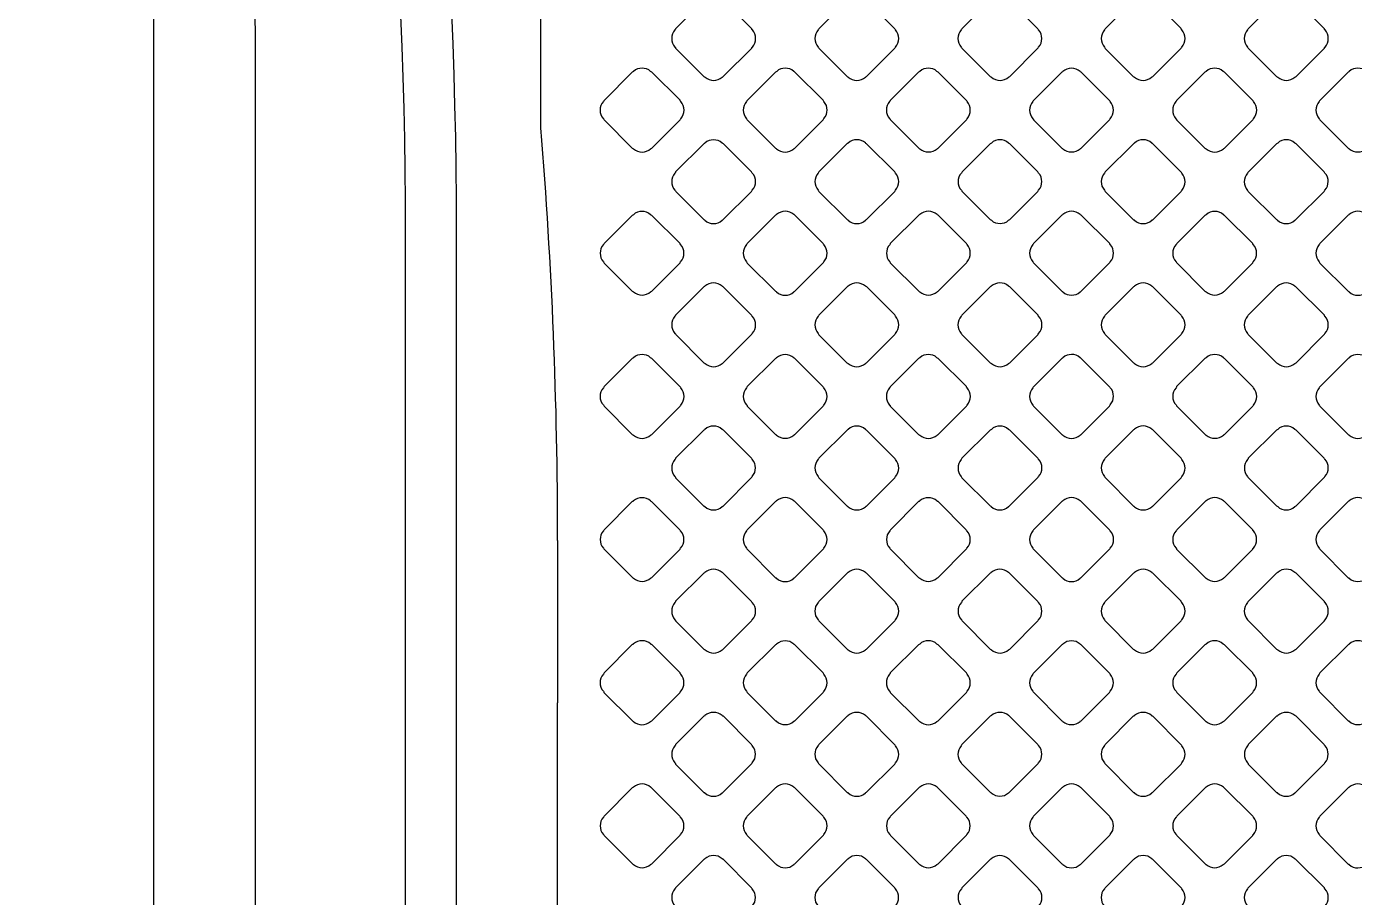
# Model space of a CAD drawing. Header units: millimetres. Extents: x 3440 to 3572, y 2 to 96.
# Drawn here: x 3537.651 to 3539.65, y 53.185 to 54.496 of the extents above; entities that cross this region are included whole.
import ezdxf

# ---------------------------------------------------------------- set-up
doc = ezdxf.new("R2010")
doc.units = ezdxf.units.MM
doc.header["$LTSCALE"] = 23.1
doc.layers.add('gbr-dxf', color=7, linetype='CONTINUOUS')

msp = doc.modelspace()

# ---------------------------------------------------------------- linework, layer by layer
at = {"layer": 'gbr-dxf', "linetype": 'Continuous'}
for points in [[(3536.1125, 59.5488, -0.195845), (3538.2974, 54.1886, -0.014149), (3538.2975, 54.1867), (3538.2975, 52.5046, -0.025288), (3538.2974, 52.5008, 0.157439), (3538.7057, 51.2409, 0.219385), (3538.8912, 51.1554, -0.014355), (3538.8932, 51.1553, -0.010806), (3538.9018, 51.1555, -0.414223), (3539.105, 50.9523, -0.414223), (3538.9018, 50.7491, -0.414223), (3538.6986, 50.9523, -0.043561), (3538.7016, 50.9874, -0.012185), (3538.7019, 50.989, 0.044234), (3538.7059, 51.0319, -0.010298), (3538.7059, 51.0331, 0.140494), (3538.6688, 51.1624, -0.004442), (3538.6456, 51.1939), (3538.6454, 51.1941, -0.158008), (3538.2212, 52.5031, -0.014071), (3538.2213, 52.505), (3538.2213, 54.1847, -0.014135), (3538.2212, 54.1867, 0.196009), (3536.0561, 59.4976, -0.019381)], [(3535.8692, 59.4082, -0.122231), (3537.758, 56.2724, -0.016533), (3537.7594, 56.2678, -0.065936), (3537.9944, 54.4986, -0.007748), (3537.9945, 54.4966), (3537.9945, 49.5441, -0.009724), (3537.9944, 49.5414, 0.160485), (3538.2132, 48.8825, 0.174527), (3538.416, 48.792, -0.014827), (3538.4203, 48.7915, -0.386382), (3538.604, 48.5892, -0.414223), (3538.4008, 48.386, -0.395614), (3538.198, 48.5763, 0.115459), (3538.1502, 48.7177, -0.01735), (3538.0952, 48.7857), (3538.0951, 48.786, -0.1621), (3537.842, 49.542, -0.007849), (3537.842, 49.544, -0.011836), (3537.8421, 49.5474), (3537.8421, 54.4946, -0.007677), (3537.842, 54.4966, 0.065927), (3537.6128, 56.2259, 0.12221), (3535.7631, 59.2987, -0.008815)], [(3538.4501, 53.0846), (3538.4501, 53.2973, -0.023034), (3538.4501, 53.2995), (3538.4501, 53.4775, -0.013289), (3538.4502, 53.4786), (3538.4502, 53.4997, -0.03889), (3538.4502, 53.5035), (3538.4502, 53.513, -0.022988), (3538.4502, 53.5152), (3538.4502, 53.7207, -0.013335), (3538.4501, 53.7219, 0.020217), (3538.4249, 54.3435, -0.032322), (3538.4247, 54.3467), (3538.4247, 54.388, -0.022988), (3538.4247, 54.3902), (3538.4247, 54.6293, -0.013354)]]:
    msp.add_lwpolyline(points, format="xyb", dxfattribs=at)
for points in [[(3538.6267, 54.4908, 0.379249), (3538.6267, 54.4648, -0.096625), (3538.6277, 54.4632), (3538.6704, 54.4205, -0.092233), (3538.672, 54.4195, 0.379423), (3538.6979, 54.4195, -0.095506), (3538.6995, 54.4205), (3538.7422, 54.4632, -0.095997), (3538.7432, 54.4648, 0.378309), (3538.7432, 54.4907, -0.100093), (3538.7422, 54.4924), (3538.6996, 54.535, -0.103298), (3538.6978, 54.536, 0.378901), (3538.6719, 54.536, -0.096614), (3538.6703, 54.535), (3538.6277, 54.4924, -0.096195)], [(3538.8423, 54.4907, 0.378406), (3538.8423, 54.4648, -0.100093), (3538.8433, 54.4631), (3538.8859, 54.4206, -0.095686), (3538.8875, 54.4196, 0.378841), (3538.9134, 54.4196, -0.096117), (3538.9151, 54.4206), (3538.9576, 54.4631, -0.095895), (3538.9586, 54.4648, 0.379201), (3538.9586, 54.4907, -0.096625), (3538.9576, 54.4924), (3538.9151, 54.5348, -0.100151), (3538.9134, 54.5358, 0.379471), (3538.8875, 54.5359, -0.09601), (3538.8858, 54.5349), (3538.8433, 54.4924, -0.096099)], [(3539.0577, 54.4907, 0.379249), (3539.0577, 54.4647, -0.092348), (3539.0586, 54.4632), (3539.1012, 54.4206, -0.10399), (3539.103, 54.4195, 0.379308), (3539.129, 54.4195, -0.09601), (3539.1306, 54.4205), (3539.1732, 54.463, -0.096227), (3539.1741, 54.4647, 0.379422), (3539.1741, 54.4906, -0.088014), (3539.1732, 54.4921), (3539.1304, 54.5349, -0.092289), (3539.1288, 54.5359, 0.3795), (3539.1029, 54.5359, -0.096614), (3539.1012, 54.5349), (3539.0586, 54.4923, -0.096195)], [(3539.2733, 54.4647, -0.104392), (3539.2743, 54.4629), (3539.3166, 54.4205, -0.100476), (3539.3184, 54.4195, 0.37981), (3539.3443, 54.4195, -0.096625), (3539.346, 54.4205), (3539.3886, 54.4631, -0.096111), (3539.3896, 54.4647, 0.37981), (3539.3896, 54.4907, -0.108195), (3539.3885, 54.4926), (3539.3462, 54.5349, -0.096423), (3539.3445, 54.5359, 0.379731), (3539.3185, 54.5359, -0.096458), (3539.3169, 54.5349), (3539.2742, 54.4923, -0.096627), (3539.2733, 54.4906, 0.379731)], [(3539.4887, 54.4648, -0.083636), (3539.4896, 54.4634), (3539.5324, 54.4205, -0.095895), (3539.5341, 54.4195, 0.378867), (3539.56, 54.4195, -0.09601), (3539.5617, 54.4205), (3539.6043, 54.4631, -0.096099), (3539.6053, 54.4648, 0.378309), (3539.6053, 54.4907, -0.095487), (3539.6043, 54.4923), (3539.5616, 54.535, -0.099246), (3539.5599, 54.536, 0.379211), (3539.534, 54.5359, -0.096458), (3539.5323, 54.535), (3539.4897, 54.4924, -0.096857), (3539.4887, 54.4907, 0.3795)], [(3538.5189, 54.357, -0.107922), (3538.5199, 54.3551), (3538.5624, 54.3127, -0.103673), (3538.5642, 54.3117, 0.37889), (3538.5901, 54.3117, -0.096117), (3538.5917, 54.3127), (3538.6344, 54.3553, -0.095895), (3538.6354, 54.357, 0.379201), (3538.6354, 54.3829, -0.104392), (3538.6343, 54.3847), (3538.5919, 54.4271, -0.107961), (3538.5901, 54.4282, 0.379731), (3538.5641, 54.4282, -0.096458), (3538.5624, 54.4272), (3538.5199, 54.3846, -0.096627), (3538.5189, 54.383, 0.3795)], [(3538.7345, 54.3829, 0.379249), (3538.7345, 54.357, -0.092348), (3538.7355, 54.3554), (3538.7782, 54.3127, -0.088202), (3538.7796, 54.3118, 0.379423), (3538.8056, 54.3118, -0.095506), (3538.8072, 54.3127), (3538.8499, 54.3554, -0.095997), (3538.8509, 54.3571, 0.378309), (3538.8509, 54.383, -0.103969), (3538.8498, 54.3848), (3538.8073, 54.4273, -0.091025), (3538.8057, 54.4282, 0.378901), (3538.7798, 54.4282, -0.096614), (3538.7782, 54.4272), (3538.7355, 54.3846, -0.096195)], [(3538.9499, 54.3829, 0.378406), (3538.9499, 54.3571, -0.087224), (3538.9509, 54.3556), (3538.9936, 54.3128, -0.099605), (3538.9953, 54.3118, 0.378841), (3539.0213, 54.3118, -0.096117), (3539.0229, 54.3128), (3539.0655, 54.3554, -0.095895), (3539.0664, 54.357, 0.379201), (3539.0664, 54.3829, -0.092348), (3539.0655, 54.3845), (3539.0228, 54.4272, -0.096111), (3539.0211, 54.4282, 0.379471), (3538.9952, 54.4282, -0.09601), (3538.9935, 54.4272), (3538.9509, 54.3846, -0.096099)], [(3539.1655, 54.3829, 0.379249), (3539.1656, 54.357, -0.10047), (3539.1666, 54.3552), (3539.209, 54.3128, -0.096332), (3539.2107, 54.3118, 0.379451), (3539.2366, 54.3118, -0.096117), (3539.2383, 54.3128), (3539.2808, 54.3553, -0.095895), (3539.2818, 54.3569, 0.379201), (3539.2818, 54.3829, -0.096475), (3539.2808, 54.3845), (3539.2381, 54.4272, -0.083596), (3539.2367, 54.4281, 0.3795), (3539.2107, 54.4281, -0.096614), (3539.2091, 54.4271), (3539.1665, 54.3846, -0.096195)], [(3539.3809, 54.3569, -0.095968), (3539.3819, 54.3553), (3539.4244, 54.3128, -0.107982), (3539.4263, 54.3117, 0.379422), (3539.4522, 54.3117, -0.096625), (3539.4539, 54.3127), (3539.4965, 54.3553, -0.096111), (3539.4975, 54.357, 0.379308), (3539.4975, 54.3829, -0.100402), (3539.4965, 54.3846), (3539.4539, 54.4272, -0.104677), (3539.4521, 54.4282, 0.37947), (3539.4262, 54.4282, -0.096458), (3539.4245, 54.4272), (3539.3819, 54.3845, -0.096627), (3539.3809, 54.3829, 0.379357)], [(3539.5966, 54.357, -0.092029), (3539.5975, 54.3554), (3539.6403, 54.3127, -0.087645), (3539.6417, 54.3118, 0.378867), (3539.6677, 54.3118, -0.09601), (3539.6693, 54.3128), (3539.7119, 54.3554, -0.095997), (3539.7129, 54.357, 0.378309), (3539.7129, 54.3829, -0.103969), (3539.7119, 54.3847), (3539.6693, 54.4273, -0.091631), (3539.6678, 54.4282, 0.379211), (3539.6418, 54.4282, -0.096458), (3539.6402, 54.4272), (3539.5976, 54.3846, -0.096857), (3539.5966, 54.3829, 0.3795)], [(3538.6267, 54.2492, -0.107922), (3538.6278, 54.2473), (3538.6701, 54.205, -0.103673), (3538.6719, 54.204, 0.37889), (3538.6978, 54.204, -0.096117), (3538.6994, 54.205), (3538.7421, 54.2476, -0.095895), (3538.7431, 54.2493, 0.379201), (3538.7431, 54.2752, -0.104392), (3538.742, 54.277), (3538.6998, 54.3193, -0.107961), (3538.6979, 54.3203, 0.379731), (3538.6719, 54.3203, -0.096458), (3538.6703, 54.3193), (3538.6277, 54.2768, -0.096627), (3538.6267, 54.2751, 0.3795)], [(3538.8422, 54.2752, 0.379249), (3538.8422, 54.2493, -0.096625), (3538.8432, 54.2476), (3538.8859, 54.205, -0.092233), (3538.8875, 54.204, 0.379423), (3538.9134, 54.204, -0.095506), (3538.9151, 54.205), (3538.9577, 54.2476, -0.095997), (3538.9587, 54.2493, 0.378309), (3538.9587, 54.2752, -0.100093), (3538.9577, 54.2769), (3538.9151, 54.3194, -0.103298), (3538.9134, 54.3205, 0.378901), (3538.8874, 54.3204, -0.096614), (3538.8858, 54.3195), (3538.8432, 54.2769, -0.096195)], [(3539.0578, 54.2492, -0.087613), (3539.0587, 54.2477), (3539.1013, 54.2051, -0.099605), (3539.103, 54.2041, 0.379169), (3539.129, 54.2041, -0.096625), (3539.1306, 54.2051), (3539.1731, 54.2476, -0.096111), (3539.1741, 54.2493, 0.37981), (3539.1741, 54.2752, -0.09253), (3539.1732, 54.2768), (3539.1306, 54.3194, -0.096423), (3539.1289, 54.3204, 0.379731), (3539.103, 54.3204, -0.096458), (3539.1013, 54.3194), (3539.0588, 54.2768, -0.096627), (3539.0578, 54.2752, 0.379523)], [(3539.2732, 54.2493, -0.100082), (3539.2742, 54.2476), (3539.3169, 54.2049, -0.095796), (3539.3185, 54.204, 0.37889), (3539.3444, 54.204, -0.096117), (3539.3461, 54.2049), (3539.3886, 54.2475, -0.095895), (3539.3896, 54.2491, 0.379201), (3539.3896, 54.2751, -0.096625), (3539.3886, 54.2767), (3539.3458, 54.3195, -0.083651), (3539.3444, 54.3204, 0.379731), (3539.3184, 54.3204, -0.096458), (3539.3168, 54.3194), (3539.2742, 54.2769, -0.096627), (3539.2733, 54.2752, 0.3795)], [(3539.4887, 54.275, 0.37947), (3539.4887, 54.2491, -0.096458), (3539.4897, 54.2474), (3539.5321, 54.2051, -0.108174), (3539.5339, 54.204, 0.37981), (3539.5599, 54.204, -0.095973), (3539.5615, 54.205), (3539.6042, 54.2476, -0.096332), (3539.6051, 54.2493, 0.379308), (3539.6052, 54.2752, -0.100076), (3539.6042, 54.2769), (3539.5618, 54.3193, -0.10417), (3539.56, 54.3204, 0.379), (3539.534, 54.3204, -0.095968), (3539.5324, 54.3194), (3539.4897, 54.2767, -0.096527)], [(3538.519, 54.1415, -0.104392), (3538.5201, 54.1397), (3538.5624, 54.0973, -0.100151), (3538.5641, 54.0963, 0.379308), (3538.5901, 54.0963, -0.09601), (3538.5917, 54.0973), (3538.6343, 54.1398, -0.096227), (3538.6352, 54.1414, 0.378952), (3538.6352, 54.1674, -0.092052), (3538.6343, 54.1689), (3538.5917, 54.2115, -0.096527), (3538.59, 54.2125, 0.37947), (3538.5641, 54.2125, -0.096458), (3538.5624, 54.2115), (3538.52, 54.1691, -0.096627), (3538.519, 54.1674, 0.379731)], [(3538.7344, 54.1415, -0.103999), (3538.7354, 54.1397), (3538.7779, 54.0971, -0.099849), (3538.7797, 54.0961, 0.37889), (3538.8056, 54.0961, -0.096117), (3538.8072, 54.0971), (3538.8499, 54.1398, -0.095895), (3538.8509, 54.1414, 0.379201), (3538.8508, 54.1674, -0.108153), (3538.8498, 54.1692), (3538.8073, 54.2117, -0.096111), (3538.8057, 54.2127, 0.379731), (3538.7797, 54.2127, -0.096458), (3538.778, 54.2117), (3538.7354, 54.1691, -0.096627), (3538.7344, 54.1674, 0.3795)], [(3538.95, 54.1673, 0.379249), (3538.95, 54.1414, -0.083328), (3538.9509, 54.14), (3538.9936, 54.0973, -0.096332), (3538.9952, 54.0963, 0.379451), (3539.0212, 54.0963, -0.096117), (3539.0228, 54.0973), (3539.0654, 54.1399, -0.095895), (3539.0664, 54.1416, 0.378934), (3539.0664, 54.1675, -0.095756), (3539.0654, 54.1691), (3539.0229, 54.2117, -0.099829), (3539.0212, 54.2127, 0.378884), (3538.9953, 54.2126, -0.096614), (3538.9936, 54.2117), (3538.9509, 54.169, -0.096195)], [(3539.1655, 54.1674, 0.378406), (3539.1655, 54.1416, -0.091942), (3539.1664, 54.14), (3539.2093, 54.0971, -0.087303), (3539.2108, 54.0962, 0.379163), (3539.2367, 54.0962, -0.096625), (3539.2384, 54.0972), (3539.281, 54.1398, -0.096111), (3539.282, 54.1415, 0.379308), (3539.282, 54.1674, -0.08785), (3539.2811, 54.1689), (3539.2382, 54.2117, -0.092456), (3539.2367, 54.2127, 0.379083), (3539.2107, 54.2127, -0.09601), (3539.2091, 54.2117), (3539.1664, 54.1691, -0.096099)], [(3539.381, 54.1414, -0.092052), (3539.382, 54.1398), (3539.4245, 54.0973, -0.103923), (3539.4263, 54.0963, 0.378747), (3539.4522, 54.0963, -0.09601), (3539.4538, 54.0973), (3539.4964, 54.1398, -0.096227), (3539.4973, 54.1415, 0.379422), (3539.4973, 54.1674, -0.088014), (3539.4964, 54.1689), (3539.4537, 54.2116, -0.092233), (3539.4522, 54.2125, 0.379731), (3539.4262, 54.2125, -0.096458), (3539.4245, 54.2115), (3539.382, 54.169, -0.096627), (3539.381, 54.1674, 0.3795)], [(3539.5964, 54.1414, -0.100399), (3539.5975, 54.1397), (3539.64, 54.0971, -0.096627), (3539.6417, 54.0961, 0.37981), (3539.6677, 54.0961, -0.096625), (3539.6693, 54.0971), (3539.712, 54.1398, -0.096111), (3539.713, 54.1415, 0.37981), (3539.713, 54.1674, -0.096458), (3539.712, 54.1691), (3539.6694, 54.2117, -0.100499), (3539.6677, 54.2127, 0.379731), (3539.6417, 54.2127, -0.096458), (3539.6401, 54.2117), (3539.5974, 54.169, -0.096857), (3539.5964, 54.1674, 0.379731)], [(3538.6267, 54.0338, -0.104392), (3538.6278, 54.032), (3538.6702, 53.9895, -0.100151), (3538.672, 53.9885, 0.379308), (3538.6979, 53.9885, -0.09601), (3538.6995, 53.9894), (3538.7421, 54.032, -0.096227), (3538.7431, 54.0336, 0.378952), (3538.7431, 54.0595, -0.092052), (3538.7421, 54.0611), (3538.6994, 54.1038, -0.096527), (3538.6977, 54.1048, 0.37947), (3538.6718, 54.1048, -0.096458), (3538.6701, 54.1038), (3538.6277, 54.0614, -0.096627), (3538.6267, 54.0597, 0.379731)], [(3538.8422, 54.0337, -0.107964), (3538.8433, 54.0318), (3538.8856, 53.9895, -0.103923), (3538.8874, 53.9885, 0.378747), (3538.9133, 53.9885, -0.09601), (3538.9149, 53.9894), (3538.9576, 54.0321, -0.096227), (3538.9586, 54.0337, 0.379422), (3538.9586, 54.0597, -0.10451), (3538.9575, 54.0615), (3538.9153, 54.1038, -0.107961), (3538.9134, 54.1048, 0.379731), (3538.8874, 54.1048, -0.096458), (3538.8858, 54.1038), (3538.8432, 54.0613, -0.096627), (3538.8422, 54.0596, 0.3795)], [(3539.0577, 54.0337, -0.083163), (3539.0586, 54.0323), (3539.1014, 53.9895, -0.095796), (3539.1031, 53.9885, 0.37889), (3539.129, 53.9885, -0.096117), (3539.1306, 53.9895), (3539.1733, 54.0321, -0.095895), (3539.1742, 54.0337, 0.378934), (3539.1742, 54.0597, -0.095506), (3539.1733, 54.0613), (3539.1306, 54.104, -0.099468), (3539.1289, 54.105, 0.379206), (3539.1029, 54.1049, -0.096458), (3539.1013, 54.1039), (3539.0587, 54.0613, -0.096627), (3539.0577, 54.0597, 0.3795)], [(3539.2733, 54.0596, 0.378406), (3539.2733, 54.0337, -0.09601), (3539.2743, 54.0321), (3539.3169, 53.9895, -0.091631), (3539.3185, 53.9885, 0.379163), (3539.3444, 53.9885, -0.095956), (3539.3461, 53.9895), (3539.3886, 54.0321, -0.096332), (3539.3896, 54.0337, 0.379308), (3539.3896, 54.0596, -0.100076), (3539.3886, 54.0614), (3539.346, 54.104, -0.088207), (3539.3445, 54.1049, 0.379083), (3539.3186, 54.1049, -0.09601), (3539.3169, 54.1039), (3539.2743, 54.0613, -0.096099)], [(3539.4887, 54.0596, 0.379249), (3539.4887, 54.0337, -0.092139), (3539.4897, 54.0321), (3539.5323, 53.9895, -0.104264), (3539.5341, 53.9885, 0.37981), (3539.56, 53.9885, -0.096625), (3539.5617, 53.9895), (3539.6042, 54.032, -0.096111), (3539.6051, 54.0336, 0.379308), (3539.6052, 54.0596, -0.087715), (3539.6043, 54.061), (3539.5614, 54.1039, -0.091916), (3539.5598, 54.1048, 0.379112), (3539.5339, 54.1048, -0.096969), (3539.5323, 54.1039), (3539.4897, 54.0613, -0.096509)], [(3538.5189, 53.926, -0.10047), (3538.5199, 53.9242), (3538.5625, 53.8816, -0.096111), (3538.5641, 53.8807, 0.37981), (3538.5901, 53.8807, -0.095956), (3538.5918, 53.8816), (3538.6344, 53.9243, -0.096332), (3538.6354, 53.9259, 0.37981), (3538.6354, 53.9519, -0.096625), (3538.6344, 53.9535), (3538.5918, 53.9961, -0.100151), (3538.5901, 53.9971, 0.379731), (3538.5641, 53.9971, -0.096458), (3538.5624, 53.9961), (3538.5199, 53.9536, -0.096627), (3538.5189, 53.9519, 0.379731)], [(3538.7345, 53.926, -0.104392), (3538.7356, 53.9242), (3538.7779, 53.8818, -0.10046), (3538.7797, 53.8808, 0.379451), (3538.8056, 53.8808, -0.096117), (3538.8073, 53.8817), (3538.8498, 53.9243, -0.095796), (3538.8508, 53.9259, 0.378779), (3538.8508, 53.9518, -0.091952), (3538.8498, 53.9534), (3538.8072, 53.996, -0.096527), (3538.8056, 53.997, 0.37947), (3538.7796, 53.997, -0.096458), (3538.778, 53.996), (3538.7355, 53.9536, -0.096627), (3538.7345, 53.9519, 0.379731)], [(3538.9499, 53.9259, -0.096625), (3538.9508, 53.9242), (3538.9933, 53.8817, -0.107961), (3538.9952, 53.8807, 0.37981), (3539.0212, 53.8807, -0.095956), (3539.0228, 53.8817), (3539.0654, 53.9243, -0.096332), (3539.0664, 53.9259, 0.37981), (3539.0664, 53.9519, -0.100902), (3539.0654, 53.9536), (3539.0229, 53.9961, -0.10442), (3539.0211, 53.9971, 0.379731), (3538.9952, 53.9971, -0.096458), (3538.9935, 53.9962), (3538.9508, 53.9535, -0.096627), (3538.9499, 53.9518, 0.379731)], [(3539.1655, 53.9259, -0.087748), (3539.1664, 53.9244), (3539.2093, 53.8816, -0.08348), (3539.2107, 53.8807, 0.37975), (3539.2366, 53.8807, -0.096265), (3539.2383, 53.8817), (3539.281, 53.9244, -0.096227), (3539.2819, 53.9261, 0.378837), (3539.282, 53.952, -0.091563), (3539.281, 53.9535), (3539.2384, 53.9962, -0.095701), (3539.2367, 53.9972, 0.379211), (3539.2108, 53.9971, -0.096723), (3539.2091, 53.9961), (3539.1665, 53.9535, -0.096857), (3539.1655, 53.9519, 0.379731)], [(3539.381, 53.926, -0.087284), (3539.3819, 53.9245), (3539.4246, 53.8817, -0.099645), (3539.4264, 53.8807, 0.379163), (3539.4523, 53.8808, -0.096625), (3539.4539, 53.8817), (3539.4965, 53.9243, -0.096111), (3539.4975, 53.9259, 0.37981), (3539.4975, 53.9519, -0.09253), (3539.4965, 53.9535), (3539.4538, 53.9962, -0.096423), (3539.4522, 53.9971, 0.379762), (3539.4262, 53.9971, -0.096225), (3539.4245, 53.9962), (3539.3819, 53.9536, -0.096527), (3539.381, 53.9519, 0.378885)], [(3539.5966, 53.9259, -0.100082), (3539.5976, 53.9242), (3539.6401, 53.8817, -0.095796), (3539.6417, 53.8807, 0.37889), (3539.6677, 53.8807, -0.096117), (3539.6693, 53.8817), (3539.7118, 53.9243, -0.095895), (3539.7128, 53.9259, 0.379201), (3539.7128, 53.9518, -0.096625), (3539.7118, 53.9535), (3539.6691, 53.9962, -0.083651), (3539.6677, 53.9971, 0.379731), (3539.6418, 53.9971, -0.096458), (3539.6401, 53.9961), (3539.5976, 53.9535, -0.096627), (3539.5966, 53.9519, 0.3795)], [(3538.6267, 53.8181, -0.10047), (3538.6277, 53.8164), (3538.6702, 53.7739, -0.096332), (3538.6718, 53.773, 0.37981), (3538.6978, 53.773, -0.096625), (3538.6994, 53.7739), (3538.7421, 53.8166, -0.096111), (3538.743, 53.8182, 0.37981), (3538.743, 53.8442, -0.096458), (3538.7421, 53.8458), (3538.6996, 53.8883, -0.100499), (3538.6979, 53.8893, 0.379731), (3538.6719, 53.8893, -0.096458), (3538.6703, 53.8883), (3538.6277, 53.8457, -0.096627), (3538.6267, 53.8441, 0.379731)], [(3538.8422, 53.8183, -0.103999), (3538.8433, 53.8165), (3538.8858, 53.7739, -0.099849), (3538.8875, 53.7729, 0.37889), (3538.9134, 53.7729, -0.096117), (3538.9151, 53.7739), (3538.9576, 53.8165, -0.095895), (3538.9586, 53.8181, 0.379201), (3538.9586, 53.844, -0.092348), (3538.9576, 53.8456), (3538.9149, 53.8883, -0.096111), (3538.9133, 53.8893, 0.379731), (3538.8873, 53.8893, -0.096458), (3538.8857, 53.8883), (3538.8432, 53.8459, -0.096627), (3538.8422, 53.8442, 0.3795)], [(3539.0577, 53.8181, -0.096625), (3539.0587, 53.8164), (3539.101, 53.774, -0.107817), (3539.1029, 53.773, 0.37981), (3539.1289, 53.773, -0.096625), (3539.1305, 53.774), (3539.1731, 53.8166, -0.096111), (3539.1741, 53.8182, 0.37981), (3539.1741, 53.8442, -0.100399), (3539.1731, 53.8459), (3539.1308, 53.8883, -0.10442), (3539.1289, 53.8893, 0.379731), (3539.103, 53.8893, -0.096458), (3539.1013, 53.8883), (3539.0587, 53.8457, -0.096627), (3539.0577, 53.844, 0.379731)], [(3539.2733, 53.8182, -0.092139), (3539.2742, 53.8167), (3539.317, 53.7739, -0.087638), (3539.3185, 53.7729, 0.37981), (3539.3445, 53.7729, -0.096625), (3539.3461, 53.7739), (3539.3887, 53.8165, -0.096111), (3539.3897, 53.8181, 0.379511), (3539.3897, 53.8441, -0.104215), (3539.3886, 53.8459), (3539.346, 53.8885, -0.091848), (3539.3444, 53.8895, 0.379206), (3539.3185, 53.8895, -0.096458), (3539.3169, 53.8885), (3539.2742, 53.8458, -0.096627), (3539.2733, 53.8442, 0.379731)], [(3539.4888, 53.8181, -0.087284), (3539.4897, 53.8167), (3539.5323, 53.774, -0.099605), (3539.534, 53.773, 0.378608), (3539.56, 53.773, -0.095866), (3539.5616, 53.774), (3539.6042, 53.8166, -0.096227), (3539.6052, 53.8182, 0.378952), (3539.6052, 53.8442, -0.092052), (3539.6042, 53.8457), (3539.5616, 53.8883, -0.096527), (3539.56, 53.8893, 0.37947), (3539.534, 53.8893, -0.096458), (3539.5324, 53.8883), (3539.4898, 53.8458, -0.096857), (3539.4888, 53.8441, 0.379523)], [(3538.519, 53.7104, -0.096117), (3538.52, 53.7088), (3538.5626, 53.6662, -0.091578), (3538.5642, 53.6652, 0.378747), (3538.5901, 53.6652, -0.09601), (3538.5917, 53.6662), (3538.6343, 53.7088, -0.096227), (3538.6352, 53.7104, 0.379422), (3538.6352, 53.7364, -0.100399), (3538.6342, 53.7381), (3538.5919, 53.7804, -0.10437), (3538.5901, 53.7815, 0.379731), (3538.5641, 53.7815, -0.096458), (3538.5624, 53.7805), (3538.52, 53.7381, -0.096627), (3538.519, 53.7364, 0.3795)], [(3538.7344, 53.7104, -0.096117), (3538.7354, 53.7088), (3538.7781, 53.666, -0.091578), (3538.7797, 53.6651, 0.379201), (3538.8056, 53.6651, -0.096625), (3538.8072, 53.6661), (3538.8499, 53.7087, -0.096111), (3538.8508, 53.7104, 0.379308), (3538.8509, 53.7363, -0.100402), (3538.8499, 53.738), (3538.8071, 53.7808, -0.088435), (3538.8056, 53.7817, 0.37947), (3538.7797, 53.7817, -0.096458), (3538.778, 53.7807), (3538.7354, 53.738, -0.096627), (3538.7344, 53.7364, 0.3795)], [(3538.95, 53.7104, -0.103999), (3538.9511, 53.7087), (3538.9935, 53.6662, -0.100073), (3538.9952, 53.6652, 0.378747), (3539.0211, 53.6652, -0.09601), (3539.0228, 53.6662), (3539.0653, 53.7088, -0.095895), (3539.0663, 53.7104, 0.379422), (3539.0663, 53.7364, -0.092348), (3539.0653, 53.7379), (3539.0227, 53.7805, -0.096111), (3539.0211, 53.7815, 0.379731), (3538.9951, 53.7815, -0.096458), (3538.9935, 53.7805), (3538.951, 53.7381, -0.096627), (3538.9501, 53.7364, 0.3795)], [(3539.1654, 53.7363, 0.379249), (3539.1654, 53.7104, -0.100285), (3539.1664, 53.7087), (3539.209, 53.6661, -0.096627), (3539.2107, 53.6651, 0.37981), (3539.2366, 53.6651, -0.096625), (3539.2383, 53.6661), (3539.281, 53.7088, -0.096111), (3539.282, 53.7104, 0.379308), (3539.282, 53.7364, -0.096507), (3539.281, 53.738), (3539.2384, 53.7807, -0.100442), (3539.2367, 53.7817, 0.379112), (3539.2107, 53.7817, -0.096614), (3539.2091, 53.7807), (3539.1664, 53.738, -0.096195)], [(3539.381, 53.7104, -0.083235), (3539.3819, 53.709), (3539.4246, 53.6663, -0.096332), (3539.4262, 53.6653, 0.37981), (3539.4522, 53.6653, -0.096625), (3539.4539, 53.6663), (3539.4964, 53.7088, -0.096111), (3539.4974, 53.7105, 0.379511), (3539.4974, 53.7364, -0.096265), (3539.4964, 53.7381), (3539.4539, 53.7806, -0.099829), (3539.4522, 53.7816, 0.379206), (3539.4263, 53.7816, -0.096458), (3539.4246, 53.7806), (3539.382, 53.738, -0.096423), (3539.381, 53.7363, 0.379731)], [(3539.5965, 53.7105, -0.091685), (3539.5975, 53.7089), (3539.6403, 53.666, -0.087057), (3539.6418, 53.6651, 0.379169), (3539.6677, 53.6652, -0.096625), (3539.6694, 53.6661), (3539.712, 53.7088, -0.096111), (3539.713, 53.7104, 0.37981), (3539.713, 53.7364, -0.088014), (3539.7121, 53.7379), (3539.6693, 53.7807, -0.092623), (3539.6677, 53.7816, 0.379731), (3539.6417, 53.7816, -0.096458), (3539.6401, 53.7807), (3539.5975, 53.7381, -0.096627), (3539.5965, 53.7364, 0.379523)], [(3538.6267, 53.6027, -0.096625), (3538.6277, 53.6011), (3538.6704, 53.5584, -0.092233), (3538.672, 53.5574, 0.379308), (3538.6979, 53.5574, -0.09601), (3538.6995, 53.5584), (3538.7421, 53.6009, -0.096227), (3538.7431, 53.6026, 0.378952), (3538.7431, 53.6285, -0.100076), (3538.7421, 53.6302), (3538.6995, 53.6728, -0.104677), (3538.6977, 53.6738, 0.37947), (3538.6718, 53.6738, -0.096458), (3538.6701, 53.6728), (3538.6277, 53.6304, -0.096627), (3538.6267, 53.6287, 0.379731)], [(3538.8422, 53.6026, -0.100082), (3538.8432, 53.6009), (3538.8857, 53.5584, -0.096227), (3538.8874, 53.5574, 0.379201), (3538.9133, 53.5574, -0.095956), (3538.915, 53.5584), (3538.9576, 53.601, -0.096332), (3538.9586, 53.6027, 0.379308), (3538.9586, 53.6286, -0.095968), (3538.9576, 53.6303), (3538.9151, 53.6728, -0.10077), (3538.9134, 53.6738, 0.37947), (3538.8874, 53.6738, -0.096458), (3538.8858, 53.6728), (3538.8432, 53.6302, -0.096627), (3538.8422, 53.6286, 0.3795)], [(3539.0578, 53.6027, -0.104392), (3539.0588, 53.6009), (3539.1013, 53.5585, -0.10046), (3539.103, 53.5574, 0.37981), (3539.129, 53.5574, -0.096625), (3539.1306, 53.5584), (3539.1731, 53.6009, -0.096111), (3539.1741, 53.6026, 0.37981), (3539.1741, 53.6285, -0.092418), (3539.1731, 53.6301), (3539.1304, 53.6728, -0.096857), (3539.1288, 53.6738, 0.379731), (3539.1028, 53.6738, -0.096458), (3539.1012, 53.6728), (3539.0587, 53.6304, -0.096627), (3539.0578, 53.6287, 0.379731)], [(3539.2733, 53.6026, -0.104392), (3539.2743, 53.6008), (3539.3166, 53.5584, -0.100151), (3539.3184, 53.5574, 0.37981), (3539.3443, 53.5574, -0.095956), (3539.346, 53.5584), (3539.3886, 53.601, -0.096332), (3539.3896, 53.6027, 0.37981), (3539.3896, 53.6286, -0.108361), (3539.3885, 53.6305), (3539.3462, 53.6729, -0.096857), (3539.3445, 53.6738, 0.379731), (3539.3185, 53.6738, -0.096458), (3539.3169, 53.6729), (3539.2742, 53.6302, -0.096627), (3539.2733, 53.6286, 0.379731)], [(3539.4887, 53.6286, 0.37947), (3539.4887, 53.6027, -0.083317), (3539.4896, 53.6013), (3539.5324, 53.5584, -0.096111), (3539.5341, 53.5575, 0.379423), (3539.56, 53.5574, -0.095506), (3539.5616, 53.5584), (3539.6043, 53.6011, -0.095997), (3539.6053, 53.6027, 0.378309), (3539.6053, 53.6286, -0.09601), (3539.6043, 53.6302), (3539.5616, 53.6729, -0.099645), (3539.5599, 53.6739, 0.378661), (3539.534, 53.6739, -0.095968), (3539.5323, 53.6729), (3539.4897, 53.6303, -0.096857)], [(3538.5189, 53.4949, -0.095866), (3538.5198, 53.4933), (3538.5626, 53.4505, -0.086956), (3538.5641, 53.4496, 0.378906), (3538.59, 53.4496, -0.095506), (3538.5917, 53.4505), (3538.6344, 53.4932, -0.095602), (3538.6353, 53.4949, 0.379299), (3538.6353, 53.5208, -0.108153), (3538.6343, 53.5227), (3538.5918, 53.5652, -0.096111), (3538.5901, 53.5662, 0.379731), (3538.5642, 53.5662, -0.096458), (3538.5625, 53.5652), (3538.5199, 53.5225, -0.096627), (3538.5189, 53.5209, 0.379471)], [(3538.7345, 53.4949, -0.092139), (3538.7355, 53.4933), (3538.7781, 53.4507, -0.095602), (3538.7797, 53.4498, 0.378943), (3538.8056, 53.4498, -0.095866), (3538.8073, 53.4507), (3538.8497, 53.4932, -0.096332), (3538.8507, 53.4948, 0.379308), (3538.8507, 53.5208, -0.104185), (3538.8497, 53.5226), (3538.8072, 53.5651, -0.092456), (3538.8056, 53.566, 0.37947), (3538.7797, 53.566, -0.096458), (3538.778, 53.565), (3538.7355, 53.5225, -0.096627), (3538.7345, 53.5209, 0.379731)], [(3538.9499, 53.4949, -0.099643), (3538.9509, 53.4932), (3538.9936, 53.4506, -0.095602), (3538.9952, 53.4496, 0.378906), (3539.0211, 53.4496, -0.095506), (3539.0228, 53.4506), (3539.0654, 53.4933, -0.095602), (3539.0664, 53.4949, 0.379299), (3539.0664, 53.5208, -0.096458), (3539.0654, 53.5225), (3539.0228, 53.5651, -0.100499), (3539.0211, 53.5661, 0.379731), (3538.9951, 53.5661, -0.096458), (3538.9935, 53.5651), (3538.9509, 53.5225, -0.096627), (3538.9499, 53.5209, 0.379471)], [(3539.1655, 53.5208, 0.379076), (3539.1655, 53.4949, -0.088442), (3539.1665, 53.4934), (3539.2092, 53.4506, -0.087175), (3539.2107, 53.4497, 0.378943), (3539.2366, 53.4497, -0.095866), (3539.2383, 53.4507), (3539.2809, 53.4933, -0.096332), (3539.2818, 53.4949, 0.37981), (3539.2818, 53.5209, -0.083317), (3539.2809, 53.5223), (3539.2382, 53.5651, -0.088202), (3539.2367, 53.566, 0.379471), (3539.2107, 53.566, -0.09601), (3539.2091, 53.565), (3539.1665, 53.5224, -0.096099)], [(3539.381, 53.4949, -0.099643), (3539.382, 53.4932), (3539.4247, 53.4505, -0.086961), (3539.4262, 53.4496, 0.378906), (3539.4521, 53.4496, -0.095778), (3539.4538, 53.4505), (3539.4965, 53.4933, -0.095602), (3539.4974, 53.4949, 0.379299), (3539.4974, 53.5208, -0.104293), (3539.4964, 53.5226), (3539.454, 53.565, -0.108515), (3539.4521, 53.5661, 0.379731), (3539.4262, 53.5661, -0.096458), (3539.4245, 53.5651), (3539.382, 53.5225, -0.096627), (3539.381, 53.5209, 0.379471)], [(3539.5966, 53.4949, -0.087284), (3539.5975, 53.4934), (3539.6401, 53.4507, -0.095602), (3539.6418, 53.4498, 0.378906), (3539.6677, 53.4498, -0.095506), (3539.6693, 53.4507), (3539.712, 53.4934, -0.095895), (3539.713, 53.495, 0.37902), (3539.713, 53.5209, -0.09185), (3539.712, 53.5225), (3539.6694, 53.5651, -0.095759), (3539.6677, 53.5661, 0.379206), (3539.6418, 53.5661, -0.096458), (3539.6402, 53.5651), (3539.5976, 53.5225, -0.096627), (3539.5966, 53.5208, 0.379471)], [(3538.6267, 53.3871, -0.095865), (3538.6277, 53.3854), (3538.6703, 53.3428, -0.091437), (3538.6718, 53.3419, 0.379731), (3538.6978, 53.3419, -0.096265), (3538.6994, 53.3429), (3538.742, 53.3855, -0.095916), (3538.743, 53.3871, 0.379731), (3538.743, 53.4131, -0.100266), (3538.742, 53.4148), (3538.6996, 53.4573, -0.096111), (3538.6979, 53.4583, 0.379731), (3538.6719, 53.4583, -0.096458), (3538.6703, 53.4573), (3538.6277, 53.4147, -0.096266), (3538.6267, 53.413, 0.379731)], [(3538.8422, 53.3872, -0.095506), (3538.8432, 53.3856), (3538.8859, 53.3428, -0.091364), (3538.8875, 53.3419, 0.379293), (3538.9135, 53.3419, -0.095956), (3538.9151, 53.3429), (3538.9576, 53.3854, -0.096332), (3538.9586, 53.387, 0.379289), (3538.9586, 53.413, -0.09148), (3538.9576, 53.4145), (3538.9148, 53.4574, -0.092132), (3538.9133, 53.4583, 0.378905), (3538.8874, 53.4583, -0.096367), (3538.8857, 53.4573), (3538.8432, 53.4148, -0.096332), (3538.8422, 53.4132, 0.379289)], [(3539.0577, 53.413, 0.379293), (3539.0577, 53.387, -0.087314), (3539.0586, 53.3855), (3539.1012, 53.343, -0.099696), (3539.1029, 53.342, 0.379731), (3539.1289, 53.342, -0.096265), (3539.1305, 53.3429), (3539.1731, 53.3856, -0.095916), (3539.1741, 53.3872, 0.379289), (3539.1741, 53.4131, -0.092061), (3539.1732, 53.4147), (3539.1305, 53.4574, -0.092289), (3539.129, 53.4583, 0.378966), (3539.103, 53.4583, -0.096238), (3539.1014, 53.4574), (3539.0586, 53.4146, -0.095535)], [(3539.2732, 53.3872, -0.087191), (3539.2741, 53.3857), (3539.3171, 53.3427, -0.083), (3539.3185, 53.3419, 0.379293), (3539.3444, 53.3419, -0.096625), (3539.3461, 53.3429), (3539.3887, 53.3854, -0.096111), (3539.3897, 53.3871, 0.379289), (3539.3897, 53.413, -0.082787), (3539.3888, 53.4144), (3539.3459, 53.4573, -0.096197), (3539.3443, 53.4583, 0.378683), (3539.3184, 53.4583, -0.09601), (3539.3167, 53.4573), (3539.2742, 53.4148, -0.096332), (3539.2732, 53.4131, 0.379289)], [(3539.4888, 53.3871, -0.09572), (3539.4897, 53.3854), (3539.5323, 53.3428, -0.091913), (3539.5339, 53.3419, 0.379731), (3539.5599, 53.3419, -0.09572), (3539.5615, 53.3429), (3539.6041, 53.3855, -0.095916), (3539.6051, 53.3871, 0.379731), (3539.6051, 53.4131, -0.100266), (3539.6041, 53.4148), (3539.5616, 53.4574, -0.092126), (3539.56, 53.4583, 0.379257), (3539.5341, 53.4583, -0.09601), (3539.5324, 53.4573), (3539.4897, 53.4147, -0.096266), (3539.4888, 53.413, 0.379731)], [(3538.519, 53.2794, -0.091745), (3538.5199, 53.2778), (3538.5626, 53.2351, -0.087516), (3538.5641, 53.2342, 0.379731), (3538.5901, 53.2342, -0.09572), (3538.5917, 53.2352), (3538.6342, 53.2777, -0.096266), (3538.6352, 53.2793, 0.379731), (3538.6352, 53.3053, -0.096248), (3538.6342, 53.3069), (3538.5915, 53.3496, -0.083134), (3538.5901, 53.3505, 0.379731), (3538.5642, 53.3505, -0.096265), (3538.5625, 53.3495), (3538.52, 53.307, -0.095916), (3538.519, 53.3053, 0.379731)], [(3538.7344, 53.2794, -0.09527), (3538.7353, 53.2778), (3538.7781, 53.235, -0.091205), (3538.7797, 53.2341, 0.37925), (3538.8056, 53.2341, -0.096625), (3538.8072, 53.2351), (3538.8499, 53.2777, -0.096214), (3538.8508, 53.2793, 0.379672), (3538.8509, 53.3053, -0.100082), (3538.8499, 53.307), (3538.8071, 53.3497, -0.087645), (3538.8056, 53.3507, 0.379293), (3538.7797, 53.3506, -0.095956), (3538.778, 53.3497), (3538.7354, 53.307, -0.096111), (3538.7344, 53.3053, 0.379229)], [(3538.95, 53.2794, -0.091558), (3538.951, 53.2778), (3538.9937, 53.2351, -0.087516), (3538.9952, 53.2342, 0.379731), (3539.0211, 53.2342, -0.095865), (3539.0228, 53.2352), (3539.0653, 53.2777, -0.095628), (3539.0662, 53.2793, 0.379731), (3539.0662, 53.3053, -0.096265), (3539.0653, 53.3069), (3539.0226, 53.3496, -0.083134), (3539.0212, 53.3505, 0.379731), (3538.9952, 53.3505, -0.096265), (3538.9936, 53.3495), (3538.951, 53.307, -0.096266), (3538.95, 53.3053, 0.379731)], [(3539.1654, 53.2794, -0.099534), (3539.1664, 53.2777), (3539.2091, 53.2351, -0.095602), (3539.2107, 53.2341, 0.379214), (3539.2367, 53.2341, -0.096625), (3539.2383, 53.2351), (3539.2809, 53.2777, -0.096314), (3539.2819, 53.2793, 0.379703), (3539.2819, 53.3053, -0.095612), (3539.281, 53.3069), (3539.2383, 53.3496, -0.100073), (3539.2366, 53.3506, 0.379293), (3539.2106, 53.3506, -0.096265), (3539.209, 53.3496), (3539.1664, 53.307, -0.095916), (3539.1655, 53.3054, 0.379289)], [(3539.381, 53.2793, -0.087314), (3539.382, 53.2779), (3539.4248, 53.2351, -0.083056), (3539.4262, 53.2342, 0.379731), (3539.4521, 53.2342, -0.09572), (3539.4538, 53.2352), (3539.4964, 53.2778, -0.096266), (3539.4974, 53.2794, 0.379731), (3539.4974, 53.3054, -0.083522), (3539.4965, 53.3068), (3539.4537, 53.3496, -0.087639), (3539.4522, 53.3505, 0.379731), (3539.4262, 53.3505, -0.09572), (3539.4246, 53.3495), (3539.382, 53.307, -0.096266), (3539.381, 53.3053, 0.379731)], [(3539.5964, 53.2794, -0.091581), (3539.5974, 53.2778), (3539.6402, 53.2349, -0.086961), (3539.6417, 53.234, 0.379214), (3539.6677, 53.2341, -0.095956), (3539.6693, 53.235), (3539.712, 53.2778, -0.095628), (3539.713, 53.2794, 0.379731), (3539.713, 53.3054, -0.087748), (3539.7121, 53.3068), (3539.6693, 53.3497, -0.092233), (3539.6677, 53.3506, 0.379289), (3539.6418, 53.3506, -0.095866), (3539.6401, 53.3497), (3539.5974, 53.3069, -0.095585), (3539.5964, 53.3053, 0.379196)], [(3538.6267, 53.1717, -0.091558), (3538.6276, 53.1701), (3538.6705, 53.1273, -0.087638), (3538.6719, 53.1264, 0.379289), (3538.6979, 53.1264, -0.095506), (3538.6995, 53.1273), (3538.7421, 53.1699, -0.095935), (3538.743, 53.1715, 0.379287), (3538.743, 53.1974, -0.096117), (3538.7421, 53.1991), (3538.6992, 53.242, -0.083081), (3538.6978, 53.2428, 0.379293), (3538.6719, 53.2428, -0.095956), (3538.6702, 53.2418), (3538.6277, 53.1993, -0.096266), (3538.6267, 53.1976, 0.379731)], [(3538.8422, 53.1715, -0.09572), (3538.8432, 53.1699), (3538.8858, 53.1273, -0.091913), (3538.8873, 53.1264, 0.379731), (3538.9133, 53.1264, -0.09572), (3538.9149, 53.1274), (3538.9576, 53.17, -0.096266), (3538.9585, 53.1716, 0.379731), (3538.9585, 53.1976, -0.100032), (3538.9575, 53.1993), (3538.915, 53.2419, -0.087516), (3538.9135, 53.2428, 0.379731), (3538.8875, 53.2428, -0.09572), (3538.8859, 53.2418), (3538.8432, 53.1992, -0.096266), (3538.8422, 53.1975, 0.379731)], [(3539.0577, 53.1717, -0.095506), (3539.0587, 53.1701), (3539.1015, 53.1273, -0.091317), (3539.103, 53.1264, 0.379293), (3539.129, 53.1264, -0.096625), (3539.1306, 53.1274), (3539.1731, 53.1699, -0.096314), (3539.1741, 53.1715, 0.379672), (3539.1741, 53.1975, -0.09185), (3539.1732, 53.199), (3539.1304, 53.2418, -0.095895), (3539.1288, 53.2428, 0.379293), (3539.1028, 53.2427, -0.095956), (3539.1012, 53.2418), (3539.0587, 53.1993, -0.096332), (3539.0578, 53.1977, 0.379289)], [(3539.2732, 53.1715, -0.087314), (3539.2741, 53.17), (3539.3167, 53.1274, -0.09979), (3539.3184, 53.1264, 0.379731), (3539.3444, 53.1264, -0.09572), (3539.346, 53.1274), (3539.3887, 53.17, -0.096266), (3539.3896, 53.1717, 0.379731), (3539.3896, 53.1976, -0.091558), (3539.3887, 53.1992), (3539.3461, 53.2418, -0.096266), (3539.3445, 53.2428, 0.379731), (3539.3185, 53.2428, -0.09572), (3539.3169, 53.2418), (3539.2742, 53.1991, -0.096266), (3539.2732, 53.1975, 0.379731)], [(3539.4887, 53.1717, -0.087343), (3539.4896, 53.1702), (3539.5326, 53.1272, -0.08533), (3539.534, 53.1263, 0.379069), (3539.56, 53.1264, -0.095973), (3539.5616, 53.1273), (3539.6042, 53.1699, -0.096332), (3539.6052, 53.1716, 0.379321), (3539.6052, 53.1975, -0.082787), (3539.6043, 53.1989), (3539.5613, 53.2419, -0.087645), (3539.5599, 53.2428, 0.379293), (3539.5339, 53.2428, -0.096265), (3539.5323, 53.2418), (3539.4897, 53.1993, -0.096314), (3539.4887, 53.1976, 0.379703)]]:
    msp.add_lwpolyline(points, format="xyb", close=True, dxfattribs=at)

doc.saveas('drawing.dxf')
